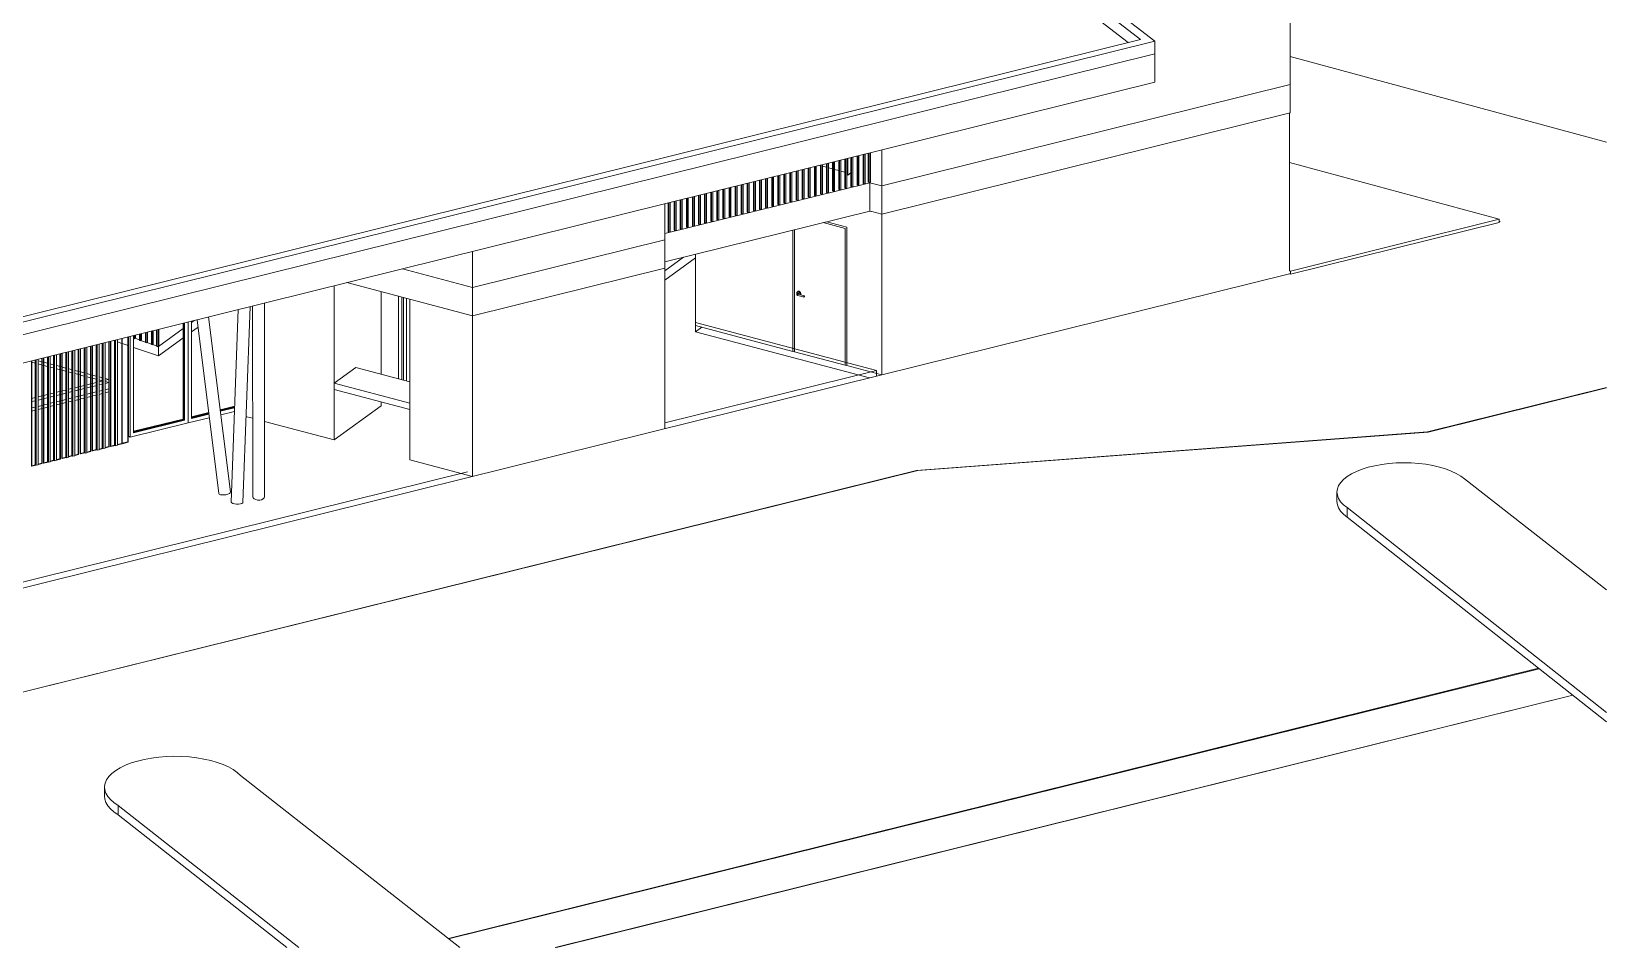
# Model space of a CAD drawing. Header units: metres. Extents: x 40 to 358, y -13 to 19.
# Drawn here: x 84.98 to 107.45, y -13.27 to -0.2 of the extents above; entities that cross this region are included whole.
import ezdxf

# ---------------------------------------------------------------- set-up
doc = ezdxf.new("R2010")
doc.units = ezdxf.units.M
for name, color, linetype, lineweight in [('A-BRND', 11, 'Continuous', 5), ('A-MURO', 113, 'Continuous', 9), ('A-PISO', 51, 'Continuous', 9), ('A-PISO-RAMP', 51, 'Continuous', 5), ('A-PUER', 31, 'Continuous', 5), ('A-PUER-MARC', 31, 'Continuous', 5), ('A-PUER-VENT', 31, 'Continuous', 5), ('A-VENT-CORT', 52, 'Continuous', 5), ('A-VENT-CORT-MARC', 51, 'Continuous', 5), ('S-COLS', 52, 'Continuous', 5)]:
    doc.layers.add(name, color=color, linetype=linetype, lineweight=lineweight)

# ---------------------------------------------------------------- blocks, each defined once
blk = doc.blocks.new('Puerta-Batiente-HojaLisa - 700x2200-1187620-Axonometria')
at = {"layer": 'A-PUER-MARC'}
for p, q in [((90.212, -3.976), (90.212, -5.153)), ((90.263, -3.99), (90.263, -5.167)), ((90.284, -3.995), (90.284, -5.172))]:
    blk.add_line(p, q, dxfattribs=at)
blk = doc.blocks.new('Ramp - Ramp-1224626-Axonometria')
at = {"layer": 'A-PISO-RAMP'}
for p, q in [((68.619, 1.983), (68.613, 1.985)), ((68.661, 1.969), (68.648, 1.973)), ((68.705, 1.953), (68.68, 1.962)), ((68.748, 1.938), (68.734, 1.943)), ((68.79, 1.924), (68.765, 1.933)), ((68.834, 1.909), (68.82, 1.914)), ((68.876, 1.894), (68.851, 1.903)), ((69.347, 1.732), (69.333, 1.737)), ((69.433, 1.703), (69.419, 1.707)), ((69.519, 1.673), (69.505, 1.678)), ((69.604, 1.644), (69.59, 1.648)), ((69.69, 1.614), (69.676, 1.619)), ((69.776, 1.585), (69.762, 1.589)), ((69.861, 1.555), (69.847, 1.56)), ((69.947, 1.526), (69.933, 1.53)), ((70.032, 1.496), (70.018, 1.501)), ((70.118, 1.467), (70.104, 1.472)), ((70.204, 1.437), (70.19, 1.442)), ((70.289, 1.408), (70.275, 1.413)), ((70.375, 1.378), (70.361, 1.383)), ((70.461, 1.349), (70.447, 1.354)), ((66.645, 1.155), (66.623, 1.159)), ((66.694, 1.146), (66.672, 1.15)), ((66.744, 1.137), (66.722, 1.141)), ((66.779, 1.131), (66.771, 1.132)), ((69.536, 1.322), (69.493, 1.33)), ((69.622, 1.306), (69.578, 1.315)), ((69.707, 1.291), (69.664, 1.299)), ((69.793, 1.275), (69.749, 1.283)), ((69.879, 1.259), (69.835, 1.267)), ((69.964, 1.244), (69.921, 1.252)), ((70.05, 1.228), (70.006, 1.236)), ((70.132, 1.213), (70.092, 1.22)), ((70.221, 1.197), (70.178, 1.205)), ((70.307, 1.181), (70.263, 1.189)), ((70.392, 1.165), (70.349, 1.173)), ((70.478, 1.149), (70.434, 1.157)), ((70.564, 1.134), (70.52, 1.142)), ((70.546, 1.319), (70.532, 1.324)), ((70.649, 1.118), (70.606, 1.126)), ((70.632, 1.29), (70.618, 1.295)), ((70.717, 1.26), (70.703, 1.265)), ((70.803, 1.231), (70.789, 1.236)), ((70.889, 1.201), (70.878, 1.205)), ((70.974, 1.172), (70.96, 1.177)), ((71.06, 1.142), (71.046, 1.147)), ((70.506, 0.915), (70.564, 0.957)), ((70.564, 0.957), (70.506, 0.915)), ((70.591, 0.977), (70.649, 1.02)), ((70.649, 1.02), (70.591, 0.977)), ((70.677, 1.039), (70.735, 1.082)), ((70.735, 1.082), (70.677, 1.039)), ((70.735, 1.102), (70.691, 1.11)), ((70.821, 1.082), (70.768, 1.095)), ((70.906, 1.059), (70.848, 1.074)), ((70.992, 1.036), (70.934, 1.052)), ((71.077, 1.014), (71.019, 1.029)), ((71.16, 0.992), (71.105, 1.006)), ((71.145, 1.113), (71.132, 1.118)), ((71.249, 0.969), (71.194, 0.983)), ((71.231, 1.083), (71.217, 1.088)), ((71.334, 0.946), (71.276, 0.961)), ((71.317, 1.054), (71.303, 1.059)), ((71.42, 0.923), (71.362, 0.939)), ((71.402, 1.024), (71.388, 1.029)), ((71.42, 0.947), (71.396, 0.93)), ((71.396, 0.93), (71.42, 0.947)), ((71.506, 0.901), (71.447, 0.916)), ((71.506, 0.99), (71.497, 0.993)), ((71.591, 0.968), (71.575, 0.972)), ((71.677, 0.945), (71.661, 0.95)), ((71.762, 0.923), (71.746, 0.927)), ((71.848, 0.9), (71.832, 0.904)), ((70.249, 0.729), (70.307, 0.771)), ((70.307, 0.771), (70.249, 0.729)), ((70.334, 0.791), (70.392, 0.833)), ((70.392, 0.833), (70.334, 0.791)), ((70.42, 0.853), (70.478, 0.895)), ((70.478, 0.895), (70.42, 0.853)), ((71.591, 0.878), (71.533, 0.893)), ((71.533, 0.644), (71.591, 0.686)), ((71.591, 0.686), (71.533, 0.644)), ((71.677, 0.856), (71.619, 0.871)), ((71.619, 0.706), (71.677, 0.748)), ((71.677, 0.748), (71.619, 0.706)), ((71.762, 0.833), (71.704, 0.848)), ((71.704, 0.768), (71.762, 0.81)), ((71.762, 0.81), (71.704, 0.768)), ((71.848, 0.815), (71.796, 0.825)), ((71.934, 0.8), (71.876, 0.81)), ((71.934, 0.877), (71.917, 0.882)), ((72.019, 0.784), (71.961, 0.795)), ((72.019, 0.855), (72.003, 0.859)), ((72.105, 0.768), (72.047, 0.779)), ((72.105, 0.832), (72.089, 0.837)), ((72.191, 0.753), (72.132, 0.763)), ((72.191, 0.81), (72.174, 0.814)), ((72.276, 0.737), (72.218, 0.748)), ((72.276, 0.787), (72.26, 0.791)), ((72.362, 0.721), (72.304, 0.732)), ((72.362, 0.764), (72.346, 0.769)), ((72.447, 0.705), (72.389, 0.716)), ((72.447, 0.742), (72.431, 0.746)), ((72.533, 0.69), (72.475, 0.7)), ((72.533, 0.718), (72.525, 0.721)), ((72.619, 0.674), (72.561, 0.685)), ((72.619, 0.688), (72.602, 0.694)), ((70.446, 0.571), (71.169, 0.38)), ((71.276, 0.458), (71.334, 0.5)), ((71.334, 0.5), (71.276, 0.458)), ((71.362, 0.52), (71.42, 0.562)), ((71.42, 0.562), (71.362, 0.52)), ((71.447, 0.582), (71.506, 0.624)), ((71.506, 0.624), (71.447, 0.582)), ((72.704, 0.658), (72.646, 0.669)), ((72.704, 0.659), (72.688, 0.664)), ((72.79, 0.643), (72.732, 0.653)), ((72.876, 0.627), (72.817, 0.638)), ((72.961, 0.611), (72.903, 0.622)), ((73.047, 0.595), (72.989, 0.606)), ((73.132, 0.58), (73.074, 0.59)), ((73.218, 0.564), (73.16, 0.575)), ((73.304, 0.548), (73.246, 0.559)), ((73.389, 0.533), (73.331, 0.543)), ((73.475, 0.517), (73.417, 0.528)), ((73.561, 0.501), (73.502, 0.512)), ((73.641, 0.486), (73.588, 0.496)), ((73.732, 0.47), (73.674, 0.48)), ((73.817, 0.454), (73.759, 0.465)), ((71.169, 0.246), (70.711, 0.366)), ((71.169, 0.38), (71.169, 0.246)), ((71.169, 0.38), (74.417, -0.213)), ((71.169, 0.245), (71.169, 0.38)), ((75.454, -0.538), (71.169, 0.245)), ((71.194, 0.398), (71.249, 0.438)), ((71.249, 0.438), (71.194, 0.398)), ((73.903, 0.438), (73.845, 0.449)), ((73.989, 0.423), (73.931, 0.433)), ((74.074, 0.407), (74.016, 0.418)), ((74.16, 0.391), (74.102, 0.402)), ((74.246, 0.376), (74.187, 0.386)), ((74.331, 0.36), (74.273, 0.37)), ((74.417, 0.344), (74.359, 0.355)), ((74.502, 0.328), (74.444, 0.339)), ((74.588, 0.313), (74.53, 0.323)), ((74.674, 0.297), (74.616, 0.308)), ((74.759, 0.281), (74.701, 0.292)), ((74.845, 0.266), (74.787, 0.276)), ((74.931, 0.25), (74.872, 0.261)), ((75.016, 0.234), (74.958, 0.245)), ((75.102, 0.218), (75.044, 0.229)), ((76.17, -1.339), (72.023, 0.089)), ((75.187, 0.203), (75.129, 0.213)), ((75.273, 0.187), (75.215, 0.198)), ((75.359, 0.171), (75.301, 0.182)), ((75.441, 0.156), (75.386, 0.166)), ((75.53, 0.14), (75.476, 0.15)), ((75.616, 0.124), (75.557, 0.135)), ((75.701, 0.108), (75.643, 0.119)), ((75.787, 0.093), (75.729, 0.103)), ((75.872, 0.077), (75.814, 0.088)), ((75.958, 0.061), (75.9, 0.072)), ((76.044, 0.046), (75.986, 0.056)), ((75.986, -0.017), (76.044, 0.025)), ((76.044, 0.025), (75.986, -0.017)), ((76.127, 0.025), (76.077, 0.039)), ((76.215, 0.002), (76.157, 0.018)), ((72.861, -0.064), (72.902, -0.078)), ((72.919, -0.084), (72.988, -0.108)), ((73.005, -0.114), (73.074, -0.137)), ((73.091, -0.143), (73.159, -0.167)), ((73.176, -0.173), (73.245, -0.196)), ((73.262, -0.202), (73.33, -0.226)), ((74.434, -0.217), (74.502, -0.229)), ((75.643, -0.266), (75.701, -0.223)), ((75.701, -0.223), (75.643, -0.266)), ((75.729, -0.204), (75.787, -0.161)), ((75.787, -0.161), (75.729, -0.204)), ((75.814, -0.141), (75.872, -0.099)), ((75.872, -0.099), (75.814, -0.141)), ((75.9, -0.079), (75.958, -0.037)), ((75.958, -0.037), (75.9, -0.079)), ((76.301, -0.02), (76.242, -0.005)), ((76.386, -0.043), (76.328, -0.028)), ((76.468, -0.065), (76.414, -0.05)), ((76.557, -0.088), (76.503, -0.074)), ((76.643, -0.111), (76.585, -0.095)), ((76.729, -0.133), (76.671, -0.118)), ((76.814, -0.156), (76.756, -0.141)), ((76.9, -0.179), (76.842, -0.163)), ((76.986, -0.201), (76.927, -0.186)), ((77.071, -0.224), (77.013, -0.208)), ((73.348, -0.232), (73.416, -0.255)), ((73.433, -0.261), (73.502, -0.285)), ((73.519, -0.291), (73.587, -0.314)), ((73.604, -0.32), (73.673, -0.344)), ((73.69, -0.35), (73.759, -0.373)), ((73.776, -0.379), (73.844, -0.403)), ((73.861, -0.409), (73.93, -0.432)), ((73.947, -0.438), (74.015, -0.462)), ((74.52, -0.232), (74.588, -0.245)), ((74.605, -0.248), (74.674, -0.26)), ((74.691, -0.263), (74.759, -0.276)), ((74.776, -0.279), (74.845, -0.292)), ((74.862, -0.295), (74.931, -0.307)), ((74.952, -0.311), (75.016, -0.323)), ((75.033, -0.326), (75.102, -0.339)), ((75.119, -0.342), (75.187, -0.354)), ((75.205, -0.357), (75.273, -0.37)), ((75.29, -0.373), (75.359, -0.386)), ((75.376, -0.389), (75.441, -0.401)), ((75.454, -0.405), (75.454, -0.538)), ((75.454, -0.538), (75.454, -0.405)), ((75.462, -0.405), (75.53, -0.423)), ((75.476, -0.387), (75.53, -0.348)), ((75.53, -0.348), (75.476, -0.387)), ((75.547, -0.428), (75.616, -0.446)), ((75.557, -0.328), (75.616, -0.286)), ((75.616, -0.286), (75.557, -0.328)), ((76.756, -0.475), (76.814, -0.433)), ((76.814, -0.433), (76.756, -0.475)), ((76.842, -0.413), (76.9, -0.37)), ((76.9, -0.37), (76.842, -0.413)), ((76.927, -0.351), (76.986, -0.308)), ((76.986, -0.308), (76.927, -0.351)), ((77.013, -0.288), (77.071, -0.246)), ((77.071, -0.246), (77.013, -0.288)), ((77.157, -0.241), (77.105, -0.232)), ((77.242, -0.257), (77.184, -0.246)), ((77.328, -0.273), (77.27, -0.262)), ((77.414, -0.288), (77.356, -0.278)), ((77.499, -0.304), (77.441, -0.293)), ((77.585, -0.32), (77.527, -0.309)), ((77.671, -0.336), (77.612, -0.325)), ((77.756, -0.351), (77.698, -0.341)), ((77.842, -0.367), (77.784, -0.356)), ((77.927, -0.383), (77.869, -0.372)), ((78.013, -0.398), (77.955, -0.388)), ((78.097, -0.414), (78.041, -0.403)), ((78.184, -0.43), (78.126, -0.419)), ((78.27, -0.445), (78.212, -0.435)), ((74.033, -0.468), (74.101, -0.491)), ((74.118, -0.497), (74.187, -0.521)), ((74.204, -0.527), (74.272, -0.55)), ((74.289, -0.556), (74.358, -0.58)), ((74.375, -0.586), (74.444, -0.609)), ((74.461, -0.615), (74.529, -0.639)), ((74.546, -0.645), (74.615, -0.668)), ((74.632, -0.674), (74.7, -0.698)), ((76.482, -0.808), (75.454, -0.538)), ((75.633, -0.45), (75.701, -0.468)), ((75.718, -0.473), (75.787, -0.491)), ((75.804, -0.495), (75.872, -0.513)), ((75.89, -0.518), (75.958, -0.536)), ((75.975, -0.54), (76.044, -0.558)), ((76.061, -0.563), (76.129, -0.581)), ((76.146, -0.585), (76.215, -0.603)), ((76.232, -0.608), (76.301, -0.626)), ((76.318, -0.63), (76.386, -0.648)), ((76.403, -0.653), (76.468, -0.67)), ((76.503, -0.658), (76.557, -0.619)), ((76.557, -0.619), (76.503, -0.658)), ((76.585, -0.599), (76.643, -0.557)), ((76.643, -0.557), (76.585, -0.599)), ((76.671, -0.537), (76.729, -0.495)), ((76.729, -0.495), (76.671, -0.537)), ((78.356, -0.461), (78.297, -0.451)), ((78.441, -0.477), (78.383, -0.466)), ((78.527, -0.493), (78.469, -0.482)), ((78.612, -0.508), (78.554, -0.498)), ((78.698, -0.524), (78.64, -0.513)), ((78.784, -0.54), (78.726, -0.529)), ((78.869, -0.555), (78.811, -0.545)), ((78.955, -0.571), (78.897, -0.56)), ((79.041, -0.587), (78.982, -0.576)), ((79.126, -0.603), (79.068, -0.592)), ((79.212, -0.618), (79.154, -0.608)), ((79.251, -0.625), (79.239, -0.623)), ((79.454, -0.663), (79.413, -0.655)), ((79.541, -0.679), (79.496, -0.67)), ((74.718, -0.704), (74.786, -0.727)), ((74.803, -0.733), (74.872, -0.757)), ((74.889, -0.763), (74.952, -0.784)), ((74.974, -0.792), (75.043, -0.816)), ((75.06, -0.822), (75.129, -0.845)), ((75.146, -0.851), (75.214, -0.875)), ((75.231, -0.88), (75.3, -0.904)), ((76.482, -0.676), (76.482, -0.808)), ((76.482, -0.809), (76.482, -0.676)), ((77.65, -1.023), (76.482, -0.809)), ((76.49, -0.675), (76.557, -0.687)), ((76.575, -0.691), (76.643, -0.703)), ((76.667, -0.843), (76.612, -0.883)), ((76.612, -0.883), (76.667, -0.843)), ((76.66, -0.706), (76.729, -0.719)), ((76.746, -0.722), (76.814, -0.734)), ((76.831, -0.738), (76.9, -0.75)), ((76.917, -0.753), (76.986, -0.766)), ((77.003, -0.769), (77.071, -0.781)), ((77.088, -0.785), (77.157, -0.797)), ((77.174, -0.8), (77.242, -0.813)), ((77.26, -0.816), (77.328, -0.828)), ((77.345, -0.831), (77.414, -0.844)), ((77.431, -0.847), (77.499, -0.86)), ((77.516, -0.863), (77.585, -0.875)), ((77.602, -0.878), (77.671, -0.891)), ((77.688, -0.894), (77.756, -0.907)), ((79.628, -0.695), (79.582, -0.686)), ((79.715, -0.711), (79.67, -0.702)), ((79.802, -0.727), (79.753, -0.718)), ((79.889, -0.743), (79.839, -0.733)), ((79.976, -0.759), (79.924, -0.749)), ((80.063, -0.774), (80.01, -0.765)), ((80.15, -0.79), (80.096, -0.78)), ((80.237, -0.806), (80.181, -0.796)), ((80.324, -0.822), (80.267, -0.812)), ((80.411, -0.838), (80.352, -0.828)), ((80.496, -0.854), (80.438, -0.843)), ((80.582, -0.87), (80.525, -0.859)), ((80.667, -0.885), (80.612, -0.875)), ((80.75, -0.9), (80.699, -0.891)), ((75.317, -0.91), (75.385, -0.934)), ((75.403, -0.939), (75.471, -0.963)), ((75.488, -0.969), (75.557, -0.993)), ((75.574, -0.998), (75.642, -1.022)), ((75.659, -1.028), (75.728, -1.051)), ((75.745, -1.057), (75.814, -1.081)), ((75.831, -1.087), (75.899, -1.11)), ((75.916, -1.116), (75.985, -1.14)), ((76.327, -1.089), (76.269, -1.132)), ((76.269, -1.132), (76.327, -1.089)), ((76.413, -1.027), (76.355, -1.07)), ((76.355, -1.07), (76.413, -1.027)), ((76.499, -0.965), (76.44, -1.007)), ((76.44, -1.007), (76.499, -0.965)), ((76.584, -0.903), (76.526, -0.945)), ((76.526, -0.945), (76.584, -0.903)), ((77.697, -1.112), (77.655, -1.143)), ((77.655, -1.143), (77.697, -1.112)), ((77.763, -1.065), (77.742, -1.08)), ((77.742, -1.08), (77.763, -1.065)), ((77.773, -0.91), (77.842, -0.922)), ((77.888, -1.066), (77.829, -1.055)), ((77.859, -0.925), (77.927, -0.938)), ((77.975, -1.082), (77.916, -1.071)), ((77.945, -0.941), (77.964, -0.945)), ((78.062, -1.098), (78.003, -1.087)), ((78.04, -1.096), (78.026, -1.091)), ((78.149, -1.114), (78.09, -1.103)), ((78.125, -1.125), (78.09, -1.113)), ((78.127, -0.974), (78.149, -0.978)), ((78.177, -0.983), (78.184, -0.985)), ((78.236, -1.13), (78.177, -1.119)), ((78.201, -0.988), (78.236, -0.994)), ((78.264, -0.999), (78.27, -1.001)), ((78.287, -1.004), (78.323, -1.01)), ((78.373, -1.019), (78.41, -1.026)), ((78.458, -1.035), (78.497, -1.042)), ((78.544, -1.051), (78.584, -1.058)), ((78.63, -1.066), (78.671, -1.074)), ((78.715, -1.082), (78.758, -1.09)), ((78.801, -1.098), (78.845, -1.106)), ((78.886, -1.113), (78.932, -1.122)), ((76.002, -1.146), (76.07, -1.169)), ((76.088, -1.175), (76.153, -1.198)), ((76.17, -1.21), (76.17, -1.339)), ((76.17, -1.339), (76.17, -1.21)), ((76.27, -1.365), (76.17, -1.339)), ((76.18, -1.206), (76.242, -1.223)), ((76.242, -1.152), (76.187, -1.191)), ((76.187, -1.191), (76.242, -1.152)), ((76.259, -1.227), (76.327, -1.245)), ((76.344, -1.25), (76.413, -1.268)), ((76.43, -1.272), (76.499, -1.29)), ((76.516, -1.295), (76.533, -1.3)), ((76.698, -1.343), (76.755, -1.358)), ((77.44, -1.299), (77.394, -1.332)), ((77.394, -1.332), (77.44, -1.299)), ((77.526, -1.236), (77.481, -1.269)), ((77.481, -1.269), (77.526, -1.236)), ((77.612, -1.174), (77.573, -1.202)), ((77.573, -1.202), (77.612, -1.174)), ((78.211, -1.155), (78.177, -1.143)), ((78.323, -1.146), (78.264, -1.135)), ((78.297, -1.184), (78.264, -1.173)), ((78.41, -1.161), (78.351, -1.151)), ((78.382, -1.214), (78.351, -1.203)), ((78.497, -1.177), (78.438, -1.166)), ((78.468, -1.243), (78.438, -1.233)), ((78.584, -1.193), (78.525, -1.182)), ((78.554, -1.273), (78.525, -1.263)), ((78.671, -1.209), (78.612, -1.198)), ((78.639, -1.302), (78.612, -1.293)), ((78.758, -1.225), (78.699, -1.214)), ((78.725, -1.332), (78.699, -1.323)), ((78.845, -1.241), (78.785, -1.23)), ((78.932, -1.257), (78.872, -1.246)), ((79.019, -1.273), (78.959, -1.262)), ((78.972, -1.129), (79.019, -1.138)), ((79.106, -1.289), (79.046, -1.278)), ((79.058, -1.145), (79.106, -1.153)), ((79.191, -1.304), (79.133, -1.294)), ((79.146, -1.161), (79.193, -1.169)), ((79.229, -1.176), (79.28, -1.185)), ((79.315, -1.192), (79.367, -1.201)), ((79.4, -1.207), (79.454, -1.217)), ((79.486, -1.223), (79.505, -1.226)), ((76.496, -1.425), (76.437, -1.409)), ((76.583, -1.448), (76.524, -1.432)), ((76.67, -1.471), (76.611, -1.455)), ((76.757, -1.494), (76.698, -1.478)), ((76.785, -1.366), (76.841, -1.381)), ((76.844, -1.517), (76.785, -1.501)), ((76.872, -1.389), (76.927, -1.403)), ((76.931, -1.54), (76.872, -1.524)), ((76.959, -1.412), (77.012, -1.426)), ((77.018, -1.563), (76.959, -1.547)), ((77.049, -1.436), (77.098, -1.449)), ((77.105, -1.585), (77.049, -1.57)), ((77.133, -1.458), (77.18, -1.47)), ((77.269, -1.423), (77.22, -1.459)), ((77.22, -1.459), (77.269, -1.423)), ((77.22, -1.483), (77.269, -1.5)), ((77.355, -1.361), (77.307, -1.396)), ((77.307, -1.396), (77.355, -1.361)), ((77.307, -1.512), (77.355, -1.529)), ((77.394, -1.542), (77.44, -1.559)), ((77.481, -1.572), (77.526, -1.588)), ((78.81, -1.361), (78.785, -1.353)), ((77.192, -1.608), (77.133, -1.593)), ((77.279, -1.638), (77.22, -1.618)), ((77.366, -1.668), (77.307, -1.648)), ((77.453, -1.698), (77.394, -1.678)), ((77.516, -1.72), (77.481, -1.708)), ((77.573, -1.604), (77.612, -1.618)), ((77.655, -1.632), (77.697, -1.647)), ((86.787, -4.695), (87.139, -4.44)), ((87.261, -4.351), (87.3, -4.323)), ((87.353, -4.42), (87.261, -4.486)), ((86.161, -4.614), (86.146, -4.609)), ((86.266, -4.65), (86.202, -4.628)), ((86.358, -4.682), (86.271, -4.652)), ((86.787, -4.83), (86.434, -4.708)), ((86.449, -4.578), (86.517, -4.601)), ((86.534, -4.607), (86.602, -4.631)), ((86.62, -4.637), (86.688, -4.66)), ((86.705, -4.666), (86.759, -4.685)), ((87.135, -4.578), (86.787, -4.83)), ((86.787, -4.695), (86.787, -4.83))]:
    blk.add_line(p, q, dxfattribs=at)
blk = doc.blocks.new('Railing - 20-V157-Axonometria')
at = {"layer": 'A-BRND'}
for p, q in [((94.061, -3.053), (94.061, -2.646)), ((94.071, -3.061), (94.071, -2.644)), ((94.089, -2.639), (94.089, -3.056)), ((94.061, -3.053), (94.071, -3.061)), ((94.071, -3.061), (94.089, -3.056))]:
    blk.add_line(p, q, dxfattribs=at)
blk = doc.blocks.new('Railing - 20-V158-Axonometria')
at = {"layer": 'A-BRND'}
for p, q in [((96.584, -2.427), (96.584, -2.021)), ((96.594, -2.435), (96.594, -2.021)), ((96.611, -2.013), (96.611, -2.431)), ((96.584, -2.427), (96.594, -2.435)), ((96.594, -2.435), (96.611, -2.431))]:
    blk.add_line(p, q, dxfattribs=at)
blk = doc.blocks.new('Railing - 25-V159-Axonometria')
at = {"layer": 'A-BRND'}
for p, q in [((96.918, -2.343), (96.918, -1.937)), ((96.93, -2.353), (96.93, -1.934)), ((96.952, -1.929), (96.952, -2.347)), ((96.918, -2.343), (96.93, -2.353)), ((96.93, -2.353), (96.952, -2.347))]:
    blk.add_line(p, q, dxfattribs=at)
blk = doc.blocks.new('Railing - Railing-1330874-Axonometria')
for name, p in [('Railing - 20-V158-Axonometria', (0, 0)), ('Railing - 20-V157-Axonometria', (2.61, 0.647)), ('Railing - 20-V157-Axonometria', (2.697, 0.669)), ('Railing - 20-V157-Axonometria', (2.784, 0.69)), ('Railing - 25-V159-Axonometria', (0, 0)), ('Railing - 20-V157-Axonometria', (1.653, 0.41)), ('Railing - 20-V157-Axonometria', (1.74, 0.432)), ('Railing - 20-V157-Axonometria', (1.827, 0.453)), ('Railing - 20-V157-Axonometria', (1.914, 0.475)), ('Railing - 20-V157-Axonometria', (2.001, 0.496)), ('Railing - 20-V157-Axonometria', (2.088, 0.518)), ('Railing - 20-V157-Axonometria', (2.175, 0.539)), ('Railing - 20-V157-Axonometria', (2.262, 0.561)), ('Railing - 20-V157-Axonometria', (2.349, 0.583)), ('Railing - 20-V157-Axonometria', (2.436, 0.604)), ('Railing - 20-V157-Axonometria', (0.696, 0.173)), ('Railing - 20-V157-Axonometria', (0.783, 0.194)), ('Railing - 20-V157-Axonometria', (0.87, 0.216)), ('Railing - 20-V157-Axonometria', (0.957, 0.237)), ('Railing - 20-V157-Axonometria', (1.044, 0.259)), ('Railing - 20-V157-Axonometria', (1.131, 0.281)), ('Railing - 20-V157-Axonometria', (1.218, 0.302)), ('Railing - 20-V157-Axonometria', (1.305, 0.324)), ('Railing - 20-V157-Axonometria', (1.392, 0.345)), ('Railing - 20-V157-Axonometria', (1.479, 0.367)), ('Railing - 20-V157-Axonometria', (1.566, 0.388)), ('Railing - 20-V157-Axonometria', (0, 0)), ('Railing - 20-V157-Axonometria', (0.087, 0.022)), ('Railing - 20-V157-Axonometria', (0.174, 0.043)), ('Railing - 20-V157-Axonometria', (0.261, 0.065)), ('Railing - 20-V157-Axonometria', (0.348, 0.086)), ('Railing - 20-V157-Axonometria', (0.435, 0.108)), ('Railing - 20-V157-Axonometria', (0.522, 0.129)), ('Railing - 20-V157-Axonometria', (0.609, 0.151))]:
    blk.add_blockref(name, p)
blk = doc.blocks.new('Panel de sistema - Vidrio-10-1439878-Axonometria')
at = {"layer": 'A-VENT-CORT'}
for p, q in [((86.266, -6.033), (86.266, -4.58)), ((86.271, -4.578), (86.271, -6.037)), ((86.353, -4.558), (86.353, -6.011)), ((86.358, -6.015), (86.358, -4.557)), ((86.266, -6.078), (86.266, -6.033)), ((86.271, -6.037), (86.271, -6.082)), ((86.353, -6.056), (86.271, -6.076)), ((86.271, -6.082), (86.358, -6.06)), ((86.353, -6.011), (86.353, -6.056)), ((86.353, -6.056), (86.358, -6.06)), ((86.358, -6.06), (86.358, -6.015)), ((86.271, -6.082), (86.266, -6.078))]:
    blk.add_line(p, q, dxfattribs=at)
blk = doc.blocks.new('Panel de sistema - Vidrio-10-1439882-Axonometria')
at = {"layer": 'A-VENT-CORT'}
for p, q in [((86.266, -4.58), (86.266, -6.033)), ((86.271, -6.037), (86.271, -4.578)), ((86.266, -6.033), (86.266, -6.078)), ((86.271, -6.082), (86.271, -6.037)), ((86.266, -6.078), (86.202, -6.094)), ((86.202, -6.099), (86.271, -6.082)), ((86.266, -6.078), (86.271, -6.082))]:
    blk.add_line(p, q, dxfattribs=at)
blk = doc.blocks.new('Panel de sistema - Vidrio-10-1439889-Axonometria')
at = {"layer": 'A-VENT-CORT'}
for p, q in [((86.105, -6.073), (86.105, -4.62)), ((86.11, -4.618), (86.11, -6.076)), ((86.166, -4.604), (86.166, -6.058)), ((86.171, -6.061), (86.171, -4.603)), ((86.166, -6.058), (86.166, -6.103)), ((86.171, -6.106), (86.171, -6.061)), ((86.105, -6.118), (86.105, -6.073)), ((86.11, -6.121), (86.105, -6.118)), ((86.11, -6.076), (86.11, -6.121)), ((86.166, -6.103), (86.11, -6.116)), ((86.11, -6.121), (86.171, -6.106)), ((86.166, -6.103), (86.171, -6.106))]:
    blk.add_line(p, q, dxfattribs=at)
blk = doc.blocks.new('Panel de sistema - Vidrio-10-V169-Axonometria')
at = {"layer": 'A-VENT-CORT'}
for p, q in [((86.079, -4.626), (86.079, -6.079)), ((86.084, -6.083), (86.084, -4.625)), ((86.079, -6.124), (86.028, -6.137)), ((86.028, -6.142), (86.084, -6.128)), ((86.079, -6.079), (86.079, -6.124)), ((86.079, -6.124), (86.084, -6.128)), ((86.084, -6.128), (86.084, -6.083))]:
    blk.add_line(p, q, dxfattribs=at)
blk = doc.blocks.new('Panel de sistema - Vidrio-10-V170-Axonometria')
at = {"layer": 'A-VENT-CORT'}
for p, q in [((85.844, -6.137), (85.844, -4.684)), ((85.849, -4.683), (85.849, -6.141)), ((85.905, -4.669), (85.905, -6.122)), ((85.91, -6.126), (85.91, -4.668)), ((85.844, -6.182), (85.844, -6.137)), ((85.849, -6.186), (85.844, -6.182)), ((85.849, -6.141), (85.849, -6.186)), ((85.905, -6.167), (85.849, -6.181)), ((85.849, -6.186), (85.91, -6.171)), ((85.905, -6.122), (85.905, -6.167)), ((85.905, -6.167), (85.91, -6.171)), ((85.91, -6.171), (85.91, -6.126))]:
    blk.add_line(p, q, dxfattribs=at)
blk = doc.blocks.new('Montante rectangular - 30x30-1439872-Axonometria')
at = {"layer": 'A-VENT-CORT-MARC'}
for p, q in [((75.548, -8.686), (75.548, -7.238)), ((75.563, -7.234), (75.563, -8.698)), ((75.589, -7.228), (75.589, -8.691)), ((75.548, -8.731), (75.548, -8.686)), ((75.558, -8.739), (75.548, -8.731)), ((75.563, -8.698), (75.563, -8.743)), ((75.589, -8.736), (75.563, -8.743)), ((75.589, -8.691), (75.589, -8.736))]:
    blk.add_line(p, q, dxfattribs=at)
blk = doc.blocks.new('Montante rectangular - 30x30-V203-Axonometria')
at = {"layer": 'A-VENT-CORT-MARC'}
for p, q in [((85.987, -6.097), (85.987, -4.649)), ((86.001, -4.645), (86.001, -6.113)), ((86.028, -4.639), (86.028, -6.102)), ((85.987, -6.142), (85.987, -6.097)), ((85.997, -6.149), (85.987, -6.142)), ((86.001, -6.113), (86.001, -6.153)), ((86.028, -6.147), (86.001, -6.153)), ((86.028, -6.102), (86.028, -6.147))]:
    blk.add_line(p, q, dxfattribs=at)
blk = doc.blocks.new('M_Door-Curtain-Wall-Double-Storefront - M_Door-Curtain-Wall-Double-Storefront-1504482-Axonometria')
at = {"layer": 'A-PUER-MARC'}
for p, q in [((87.139, -5.73), (87.139, -4.363)), ((87.161, -4.358), (87.161, -5.747)), ((87.21, -5.786), (87.21, -4.345)), ((87.212, -4.345), (87.212, -5.786)), ((87.261, -5.722), (87.261, -4.333)), ((86.363, -5.974), (86.363, -4.556)), ((86.385, -4.55), (86.385, -5.991)), ((86.434, -5.927), (86.434, -4.538)), ((87.669, -5.599), (87.876, -5.547)), ((87.875, -5.57), (87.671, -5.62)), ((86.385, -5.991), (87.21, -5.786)), ((86.434, -5.905), (87.139, -5.73)), ((87.161, -5.747), (86.434, -5.927)), ((87.139, -5.73), (87.154, -5.742)), ((87.154, -5.742), (87.161, -5.747)), ((87.212, -5.786), (87.514, -5.711)), ((87.261, -5.7), (87.505, -5.639)), ((87.508, -5.661), (87.261, -5.722)), ((87.678, -5.67), (87.873, -5.622)), ((86.363, -5.974), (86.385, -5.991))]:
    blk.add_line(p, q, dxfattribs=at)
at = {"layer": 'A-PUER-VENT'}
for p, q in [((87.145, -4.361), (87.145, -5.735)), ((87.154, -5.742), (87.154, -4.359)), ((87.876, -5.554), (87.67, -5.605)), ((87.671, -5.614), (87.875, -5.563)), ((87.145, -5.735), (86.434, -5.911)), ((86.434, -5.921), (87.154, -5.742)), ((87.145, -5.735), (87.154, -5.742)), ((87.506, -5.645), (87.261, -5.706)), ((87.261, -5.716), (87.507, -5.655))]:
    blk.add_line(p, q, dxfattribs=at)
at = {"layer": 'A-PUER-VENT', "lineweight": 9}
blk.add_line((87.15, -4.36), (87.15, -5.733), dxfattribs=at)
blk = doc.blocks.new('Puerta-Batiente-HojaLisa - 900x2200-V210-Axonometria')
at = {"layer": 'A-PUER'}
for p, q in [((95.868, -3.027), (95.868, -4.726)), ((96.59, -3.009), (96.277, -2.926)), ((96.59, -4.917), (96.59, -3.009)), ((95.868, -4.726), (95.868, -4.771)), ((95.868, -4.771), (96.59, -4.962)), ((96.59, -4.962), (96.59, -4.917))]:
    blk.add_line(p, q, dxfattribs=at)
at = {"layer": 'A-PUER-MARC'}
for p, q in [((96.614, -2.99), (96.326, -2.914)), ((95.844, -3.033), (95.844, -4.72)), ((95.868, -4.726), (95.868, -3.027)), ((96.277, -2.926), (96.59, -3.009)), ((96.59, -3.009), (96.59, -4.917)), ((96.614, -4.923), (96.614, -2.99)), ((95.844, -4.72), (95.844, -4.765)), ((95.844, -4.765), (95.868, -4.771)), ((95.868, -4.771), (95.868, -4.726)), ((96.59, -4.917), (96.59, -4.962)), ((96.614, -4.968), (96.614, -4.923)), ((96.614, -4.968), (96.59, -4.962))]:
    blk.add_line(p, q, dxfattribs=at)
blk = doc.blocks.new('Puerta-Batiente-ConVentanaSuperior - 900x2200-HojaConDilataciones_3_-1594236-Axonometria')
at = {"layer": 'A-PUER'}
for p, q in [((96.221, -2.11), (96.236, -2.114)), ((96.263, -2.121), (96.323, -2.137)), ((96.35, -2.145), (96.41, -2.16)), ((96.437, -2.168), (96.497, -2.183)), ((96.524, -2.191), (96.584, -2.206))]:
    blk.add_line(p, q, dxfattribs=at)
at = {"layer": 'A-PUER-MARC'}
for p, q in [((96.625, -2.01), (96.625, -2.248)), ((96.625, -2.248), (96.611, -2.244)), ((96.671, -2.214), (96.625, -2.248))]:
    blk.add_line(p, q, dxfattribs=at)
blk = doc.blocks.new('Railing - 20-V759-Axonometria')
at = {"layer": 'A-BRND'}
for p, q in [((86.434, -4.579), (86.448, -4.583)), ((86.448, -4.534), (86.448, -4.565)), ((86.448, -4.565), (86.448, -4.583)), ((86.456, -4.578), (86.459, -4.576)), ((86.459, -4.558), (86.459, -4.532)), ((86.459, -4.576), (86.459, -4.558))]:
    blk.add_line(p, q, dxfattribs=at)
blk = doc.blocks.new('Railing - 20-V760-Axonometria')
at = {"layer": 'A-BRND'}
for p, q in [((86.517, -4.583), (86.517, -4.517)), ((86.517, -4.607), (86.517, -4.583)), ((86.517, -4.607), (86.534, -4.613)), ((86.534, -4.513), (86.534, -4.588)), ((86.534, -4.588), (86.534, -4.613)), ((86.544, -4.58), (86.544, -4.51)), ((86.544, -4.605), (86.544, -4.58))]:
    blk.add_line(p, q, dxfattribs=at)
blk = doc.blocks.new('Railing - 20-V761-Axonometria')
at = {"layer": 'A-BRND'}
for p, q in [((86.62, -4.492), (86.62, -4.61)), ((86.63, -4.603), (86.63, -4.489)), ((86.602, -4.606), (86.602, -4.496)), ((86.602, -4.636), (86.602, -4.606)), ((86.602, -4.636), (86.62, -4.642)), ((86.62, -4.61), (86.62, -4.642)), ((86.63, -4.635), (86.63, -4.603))]:
    blk.add_line(p, q, dxfattribs=at)
blk = doc.blocks.new('Railing - 20-V762-Axonometria')
at = {"layer": 'A-BRND'}
for p, q in [((86.688, -4.629), (86.688, -4.475)), ((86.705, -4.471), (86.705, -4.633)), ((86.715, -4.626), (86.715, -4.468)), ((86.688, -4.666), (86.688, -4.629)), ((86.688, -4.666), (86.705, -4.672)), ((86.705, -4.633), (86.705, -4.672)), ((86.715, -4.664), (86.715, -4.626))]:
    blk.add_line(p, q, dxfattribs=at)
blk = doc.blocks.new('Railing - 25-V772-Axonometria')
at = {"layer": 'A-BRND'}
for p, q in [((86.759, -4.649), (86.759, -4.457)), ((86.781, -4.452), (86.781, -4.654)), ((86.794, -4.645), (86.794, -4.449)), ((86.759, -4.692), (86.759, -4.649)), ((86.759, -4.692), (86.781, -4.699)), ((86.781, -4.654), (86.781, -4.699)), ((86.781, -4.699), (86.794, -4.69)), ((86.794, -4.69), (86.794, -4.645))]:
    blk.add_line(p, q, dxfattribs=at)
blk = doc.blocks.new('Railing - Railing-1752316-Axonometria')
for name in ['Railing - 20-V761-Axonometria', 'Railing - 20-V762-Axonometria', 'Railing - 25-V772-Axonometria', 'Railing - 20-V759-Axonometria', 'Railing - 20-V760-Axonometria']:
    blk.add_blockref(name, (0, 0))
blk = doc.blocks.new('Manija-Horizontal-SinCerradura - 120-V773-Axonometria')
at = {"layer": 'A-PUER'}
for p, q in [((95.92, -3.928), (95.904, -3.939)), ((95.912, -3.909), (95.908, -3.912)), ((95.913, -3.966), (96.003, -3.99)), ((96.008, -3.97), (95.918, -3.946)), ((95.924, -3.949), (95.932, -3.944))]:
    blk.add_line(p, q, dxfattribs=at)
for points in [[(95.898, -3.951, 0), (95.898, -3.949, 0), (95.898, -3.948, 0), (95.898, -3.947, 0), (95.899, -3.946, 0), (95.899, -3.945, 0), (95.9, -3.944, 0), (95.9, -3.943, 0), (95.901, -3.942, 0), (95.901, -3.942, 0), (95.902, -3.941, 0), (95.903, -3.94, 0), (95.903, -3.94, 0), (95.904, -3.939, 0), (95.904, -3.939, 0)], [(95.898, -3.951, 0), (95.898, -3.952, 0), (95.898, -3.953, 0), (95.898, -3.954, 0), (95.899, -3.955, 0), (95.899, -3.956, 0), (95.9, -3.957, 0), (95.9, -3.958, 0), (95.901, -3.959, 0), (95.901, -3.959, 0), (95.902, -3.96, 0), (95.903, -3.961, 0), (95.903, -3.961, 0), (95.904, -3.962, 0), (95.905, -3.962, 0), (95.905, -3.963, 0), (95.906, -3.963, 0), (95.907, -3.963, 0), (95.907, -3.964, 0), (95.908, -3.964, 0), (95.909, -3.964, 0), (95.909, -3.965, 0), (95.91, -3.965, 0), (95.911, -3.965, 0), (95.911, -3.965, 0), (95.912, -3.966, 0), (95.913, -3.966, 0)], [(95.951, -3.943, 0), (95.95, -3.935, 0), (95.948, -3.928, 0), (95.944, -3.922, 0), (95.939, -3.916, 0), (95.932, -3.912, 0), (95.926, -3.909, 0), (95.919, -3.908, 0), (95.913, -3.909, 0), (95.908, -3.912, 0), (95.903, -3.917, 0), (95.901, -3.922, 0), (95.9, -3.929, 0)], [(95.9, -3.929, 0), (95.901, -3.936, 0), (95.903, -3.943, 0), (95.908, -3.95, 0), (95.913, -3.956, 0)], [(95.912, -3.909, 0), (95.917, -3.906, 0), (95.923, -3.905, 0), (95.93, -3.906, 0), (95.936, -3.909, 0), (95.943, -3.913, 0), (95.948, -3.919, 0), (95.952, -3.925, 0), (95.955, -3.932, 0), (95.955, -3.94, 0)], [(95.916, -3.946, 0), (95.916, -3.946, 0), (95.916, -3.946, 0), (95.916, -3.946, 0), (95.916, -3.946, 0), (95.916, -3.946, 0), (95.917, -3.946, 0), (95.917, -3.946, 0), (95.917, -3.946, 0), (95.917, -3.946, 0), (95.918, -3.946, 0), (95.918, -3.946, 0)], [(95.917, -3.934, 0), (95.917, -3.931, 0), (95.918, -3.929, 0), (95.92, -3.928, 0), (95.921, -3.927, 0), (95.923, -3.927, 0), (95.926, -3.927, 0), (95.928, -3.928, 0), (95.93, -3.929, 0), (95.932, -3.931, 0), (95.933, -3.933, 0), (95.934, -3.936, 0), (95.934, -3.938, 0)], [(95.934, -3.938, 0), (95.934, -3.94, 0), (95.933, -3.942, 0), (95.932, -3.944, 0), (95.93, -3.945, 0), (95.928, -3.945, 0), (95.926, -3.945, 0), (95.923, -3.944, 0), (95.921, -3.943, 0), (95.92, -3.941, 0), (95.918, -3.938, 0), (95.917, -3.936, 0), (95.917, -3.934, 0)], [(95.948, -3.955, 0), (95.95, -3.949, 0), (95.951, -3.943, 0)], [(95.955, -3.94, 0), (95.955, -3.946, 0), (95.952, -3.952, 0)], [(96.01, -3.976, 0), (96.01, -3.974, 0), (96.01, -3.972, 0), (96.009, -3.971, 0), (96.008, -3.97, 0), (96.006, -3.97, 0), (96.005, -3.971, 0), (96.004, -3.972, 0), (96.002, -3.974, 0), (96.001, -3.976, 0), (96.001, -3.979, 0), (96, -3.981, 0), (96, -3.984, 0)], [(96, -3.984, 0), (96, -3.986, 0), (96.001, -3.988, 0), (96.001, -3.989, 0), (96.002, -3.99, 0), (96.004, -3.99, 0), (96.005, -3.989, 0), (96.006, -3.988, 0), (96.008, -3.986, 0), (96.009, -3.984, 0), (96.01, -3.981, 0), (96.01, -3.979, 0), (96.01, -3.976, 0)]]:
    blk.add_polyline3d(points, dxfattribs=at)

msp = doc.modelspace()

# ---------------------------------------------------------------- linework, layer by layer
at = {"layer": 'A-MURO'}
for p, q in [((102.938, -0.957), (102.938, 1.336)), ((100.806, -0.313), (99.134, 0.977)), ((99.264, 1.009), (101.01, -0.338)), ((99.134, 0.797), (100.63, -0.357)), ((101.01, -0.338), (73.748, -7.1)), ((73.805, -7.01), (100.806, -0.313)), ((101.01, -0.518), (101.01, -0.338)), ((97.111, -2.402), (102.938, -0.957)), ((102.93, -3.614), (102.93, -1.363)), ((97.111, -1.889), (97.111, -2.402)), ((94.013, -3.171), (94.013, -2.658)), ((96.326, -2.914), (96.614, -2.99)), ((96.964, -2.768), (96.97, -2.769)), ((97.111, -2.807), (97.111, -5.1)), ((95.844, -4.765), (95.844, -3.033)), ((96.614, -2.99), (96.614, -4.968)), ((91.271, -3.851), (94.013, -3.171)), ((91.271, -3.338), (91.271, -3.851)), ((90.269, -3.587), (91.271, -3.851)), ((94.013, -3.575), (94.013, -5.868)), ((94.454, -4.352), (94.454, -3.378)), ((97.111, -5.1), (102.93, -3.656)), ((89.295, -3.828), (89.295, -6.027)), ((89.965, -5.088), (89.965, -3.911)), ((90.327, -4.006), (90.327, -5.183)), ((90.377, -4.02), (90.377, -6.313)), ((91.271, -4.256), (91.271, -6.549)), ((94.454, -4.396), (95.844, -4.765)), ((96.614, -4.968), (97.111, -5.1)), ((89.295, -6.027), (89.965, -5.541)), ((89.965, -5.541), (89.965, -5.485)), ((88.051, -5.698), (88.134, -5.72)), ((88.302, -5.764), (89.295, -6.027)), ((90.377, -6.313), (91.271, -6.549))]:
    msp.add_line(p, q, dxfattribs=at)
at = {"layer": 'A-PISO'}
for p, q in [((73.748, -7.28), (101.01, -0.518)), ((101.01, -0.518), (101.01, -0.922)), ((107.455, -1.778), (102.938, -0.554)), ((101.01, -0.922), (73.748, -7.684)), ((102.938, -0.957), (102.938, -1.361)), ((102.938, -1.361), (97.111, -2.807)), ((105.924, -2.879), (102.93, -2.066)), ((94.013, -3.083), (96.94, -2.357)), ((96.94, -2.357), (97.111, -2.402)), ((96.94, -2.357), (96.94, -2.761)), ((97.111, -2.402), (97.111, -2.807)), ((96.94, -2.761), (94.013, -3.487)), ((96.964, -2.768), (96.94, -2.761)), ((97.111, -2.807), (96.97, -2.769)), ((102.945, -3.618), (105.924, -2.879)), ((105.924, -2.924), (105.924, -2.879)), ((105.924, -2.907), (105.938, -2.911)), ((105.938, -2.911), (105.924, -2.914)), ((105.924, -2.924), (102.945, -3.663)), ((94.013, -3.171), (94.013, -3.575)), ((94.013, -3.575), (91.271, -4.256)), ((94.28, -3.421), (94.013, -3.614)), ((94.013, -3.749), (94.454, -3.43)), ((91.271, -4.256), (89.479, -3.783)), ((102.925, -3.613), (102.945, -3.618)), ((102.945, -3.663), (102.925, -3.658)), ((102.945, -3.618), (102.945, -3.663)), ((91.271, -3.851), (91.271, -4.256)), ((96.964, -5.016), (94.454, -4.352)), ((94.454, -4.352), (94.454, -4.486)), ((94.545, -4.421), (94.454, -4.486)), ((94.454, -4.486), (96.936, -5.143)), ((85.03, -4.933), (84.979, -4.919)), ((85.071, -4.898), (85.148, -4.919)), ((85.148, -4.964), (85.071, -4.943)), ((85.153, -4.92), (85.204, -4.933)), ((85.245, -4.944), (85.291, -4.956)), ((97.111, -5.1), (66.878, -12.599)), ((85.204, -4.978), (85.153, -4.965)), ((85.291, -5.001), (85.245, -4.989)), ((85.332, -4.967), (85.409, -4.987)), ((85.409, -5.032), (85.332, -5.012)), ((85.414, -4.989), (85.465, -5.002)), ((85.465, -5.047), (85.414, -5.034)), ((85.506, -5.013), (85.552, -5.025)), ((85.552, -5.07), (85.506, -5.058)), ((85.593, -5.036), (85.67, -5.056)), ((85.67, -5.101), (85.593, -5.081)), ((85.675, -5.057), (85.726, -5.071)), ((85.726, -5.116), (85.675, -5.102)), ((85.767, -5.082), (85.844, -5.102)), ((85.844, -5.147), (85.767, -5.127)), ((85.849, -5.103), (85.9, -5.117)), ((85.9, -5.162), (85.849, -5.148)), ((85.941, -5.127), (85.987, -5.14)), ((86.028, -5.15), (86.079, -5.164)), ((86.079, -5.164), (86.028, -5.176)), ((86.079, -5.344), (86.079, -5.164)), ((89.605, -4.993), (89.295, -5.218)), ((90.377, -5.197), (89.605, -4.993)), ((94.013, -5.786), (97.038, -5.035)), ((97.038, -5.035), (96.97, -5.017)), ((97.038, -5.118), (97.038, -5.035)), ((85.148, -5.395), (85.071, -5.414)), ((85.204, -5.381), (85.153, -5.393)), ((85.291, -5.359), (85.245, -5.371)), ((85.409, -5.33), (85.332, -5.349)), ((85.332, -5.394), (85.409, -5.375)), ((85.465, -5.316), (85.414, -5.329)), ((85.414, -5.374), (85.465, -5.361)), ((85.552, -5.294), (85.506, -5.306)), ((85.506, -5.351), (85.552, -5.339)), ((85.67, -5.265), (85.593, -5.284)), ((85.593, -5.329), (85.67, -5.31)), ((85.726, -5.251), (85.675, -5.264)), ((85.675, -5.309), (85.726, -5.296)), ((85.675, -5.399), (85.726, -5.386)), ((85.844, -5.222), (85.767, -5.241)), ((85.767, -5.286), (85.844, -5.267)), ((85.767, -5.376), (85.844, -5.357)), ((85.9, -5.208), (85.849, -5.221)), ((85.849, -5.266), (85.894, -5.254)), ((85.849, -5.356), (85.9, -5.343)), ((85.9, -5.388), (85.849, -5.401)), ((85.987, -5.185), (85.941, -5.172)), ((85.987, -5.187), (85.941, -5.198)), ((85.941, -5.243), (85.987, -5.232)), ((85.941, -5.333), (85.987, -5.321)), ((85.987, -5.366), (85.941, -5.378)), ((86.079, -5.209), (86.028, -5.195)), ((86.028, -5.221), (86.079, -5.209)), ((86.028, -5.311), (86.079, -5.299)), ((86.079, -5.344), (86.028, -5.356)), ((89.295, -5.218), (90.377, -5.503)), ((90.377, -5.593), (89.295, -5.308)), ((107.455, -5.278), (104.901, -5.911)), ((104.909, -5.918), (107.455, -5.287)), ((85.03, -5.424), (84.979, -5.437)), ((84.979, -5.482), (85.03, -5.469)), ((84.979, -5.571), (85.03, -5.559)), ((85.03, -5.604), (84.979, -5.616)), ((85.071, -5.459), (85.148, -5.44)), ((85.071, -5.549), (85.148, -5.53)), ((85.148, -5.575), (85.071, -5.594)), ((85.153, -5.438), (85.204, -5.426)), ((85.153, -5.528), (85.204, -5.516)), ((85.204, -5.561), (85.153, -5.573)), ((85.245, -5.416), (85.291, -5.404)), ((85.245, -5.506), (85.291, -5.494)), ((85.291, -5.539), (85.245, -5.55)), ((85.332, -5.484), (85.409, -5.465)), ((85.409, -5.51), (85.332, -5.529)), ((85.414, -5.464), (85.465, -5.451)), ((85.465, -5.496), (85.414, -5.509)), ((85.506, -5.441), (85.552, -5.429)), ((85.552, -5.474), (85.506, -5.486)), ((85.593, -5.419), (85.67, -5.4)), ((85.67, -5.445), (85.593, -5.464)), ((85.726, -5.431), (85.675, -5.444)), ((85.844, -5.402), (85.767, -5.421)), ((104.901, -5.911), (97.607, -6.463)), ((97.624, -6.466), (104.909, -5.918)), ((70.136, -13.274), (97.624, -6.466)), ((97.607, -6.463), (71.106, -13.036)), ((75.504, -10.377), (91.197, -6.484)), ((107.455, -8.167), (105.427, -6.586)), ((103.607, -6.774), (103.607, -6.908)), ((103.751, -6.995), (107.455, -9.918)), ((103.751, -6.995), (103.751, -7.13)), ((107.455, -10.053), (103.751, -7.13)), ((90.927, -13.147), (106.486, -9.288)), ((106.495, -9.295), (90.93, -13.15)), ((106.972, -9.672), (92.451, -13.274)), ((92.47, -13.274), (106.973, -9.673)), ((86.019, -10.985), (86.019, -11.12)), ((91.088, -13.274), (87.96, -10.82)), ((86.213, -11.245), (88.792, -13.274)), ((86.213, -11.245), (86.213, -11.38)), ((88.62, -13.274), (86.213, -11.38))]:
    msp.add_line(p, q, dxfattribs=at)
for points in [[(105.427, -6.586, 0), (105.374, -6.545, 0), (105.311, -6.508, 0), (105.239, -6.473, 0), (105.158, -6.442, 0), (105.07, -6.415, 0), (104.976, -6.393, 0), (104.877, -6.376, 0), (104.774, -6.363, 0), (104.668, -6.356, 0), (104.561, -6.353, 0), (104.454, -6.356, 0), (104.349, -6.364, 0), (104.246, -6.378, 0), (104.147, -6.396, 0), (104.054, -6.419, 0), (103.967, -6.446, 0), (103.887, -6.477, 0), (103.816, -6.512, 0), (103.754, -6.55, 0), (103.702, -6.591, 0), (103.661, -6.635, 0), (103.631, -6.68, 0), (103.613, -6.726, 0), (103.607, -6.772, 0), (103.613, -6.819, 0), (103.63, -6.865, 0), (103.66, -6.911, 0), (103.7, -6.954, 0), (103.751, -6.995, 0)], [(103.751, -7.13, 0), (103.7, -7.089, 0), (103.66, -7.045, 0), (103.63, -7, 0), (103.613, -6.954, 0), (103.607, -6.907, 0)], [(87.96, -10.82, 0), (87.913, -10.776, 0), (87.856, -10.735, 0), (87.789, -10.697, 0), (87.712, -10.662, 0), (87.628, -10.631, 0), (87.536, -10.605, 0), (87.438, -10.583, 0), (87.336, -10.565, 0), (87.229, -10.553, 0), (87.12, -10.546, 0), (87.01, -10.544, 0), (86.901, -10.548, 0), (86.792, -10.556, 0), (86.687, -10.57, 0), (86.585, -10.589, 0), (86.489, -10.612, 0), (86.4, -10.64, 0), (86.317, -10.672, 0), (86.243, -10.707, 0), (86.179, -10.746, 0), (86.125, -10.788, 0), (86.081, -10.833, 0), (86.049, -10.879, 0), (86.028, -10.926, 0), (86.019, -10.974, 0), (86.023, -11.022, 0), (86.038, -11.07, 0), (86.065, -11.116, 0), (86.103, -11.161, 0), (86.153, -11.204, 0), (86.213, -11.245, 0)], [(86.213, -11.38, 0), (86.153, -11.339, 0), (86.103, -11.296, 0), (86.065, -11.251, 0), (86.038, -11.204, 0), (86.023, -11.157, 0), (86.019, -11.109, 0)]]:
    msp.add_polyline3d(points, dxfattribs=at)
at = {"layer": 'S-COLS'}
for p, q in [((87.925, -4.168), (87.826, -6.915)), ((87.994, -6.921), (88.095, -4.126)), ((88.132, -4.117), (88.135, -6.841)), ((88.303, -6.841), (88.3, -4.075)), ((87.34, -4.313), (87.649, -6.791)), ((87.816, -6.77), (87.504, -4.272)), ((87.656, -6.802), (87.649, -6.792)), ((87.672, -6.81), (87.656, -6.802)), ((87.695, -6.814), (87.672, -6.81)), ((87.994, -6.918), (87.991, -6.928))]:
    msp.add_line(p, q, dxfattribs=at)
for points in [[(87.816, -6.77, 0), (87.813, -6.782, 0), (87.8, -6.793, 0), (87.779, -6.803, 0), (87.752, -6.81, 0), (87.723, -6.814, 0), (87.695, -6.814, 0)], [(87.991, -6.928, 0), (87.979, -6.936, 0), (87.958, -6.942, 0), (87.932, -6.945, 0), (87.902, -6.945, 0), (87.874, -6.941, 0), (87.85, -6.935, 0), (87.834, -6.927, 0), (87.826, -6.917, 0), (87.826, -6.915, 0)], [(88.303, -6.842, 0), (88.298, -6.857, 0), (88.283, -6.871, 0), (88.261, -6.882, 0), (88.233, -6.887, 0), (88.204, -6.887, 0), (88.176, -6.881, 0), (88.154, -6.871, 0), (88.14, -6.857, 0), (88.135, -6.841, 0)]]:
    msp.add_polyline3d(points, dxfattribs=at)

# ---------------------------------------------------------------- block references
at = {"layer": 'A-BRND'}
for name in ['Railing - Railing-1752316-Axonometria', 'Railing - Railing-1330874-Axonometria']:
    msp.add_blockref(name, (0, 0), dxfattribs=at)
at = {"layer": 'A-PISO-RAMP'}
msp.add_blockref('Ramp - Ramp-1224626-Axonometria', (0, 0), dxfattribs=at)
at = {"layer": 'A-PUER'}
for name in ['Puerta-Batiente-ConVentanaSuperior - 900x2200-HojaConDilataciones_3_-1594236-Axonometria', 'Puerta-Batiente-HojaLisa - 900x2200-V210-Axonometria', 'Puerta-Batiente-HojaLisa - 700x2200-1187620-Axonometria', 'Manija-Horizontal-SinCerradura - 120-V773-Axonometria', 'M_Door-Curtain-Wall-Double-Storefront - M_Door-Curtain-Wall-Double-Storefront-1504482-Axonometria']:
    msp.add_blockref(name, (0, 0), dxfattribs=at)
at = {"layer": 'A-VENT-CORT'}
for name, p in [('Panel de sistema - Vidrio-10-V170-Axonometria', (-0.174, -0.043)), ('Panel de sistema - Vidrio-10-V169-Axonometria', (-0.261, -0.065)), ('Panel de sistema - Vidrio-10-V170-Axonometria', (0, 0)), ('Panel de sistema - Vidrio-10-V169-Axonometria', (-0.087, -0.022)), ('Panel de sistema - Vidrio-10-V169-Axonometria', (0, 0)), ('Panel de sistema - Vidrio-10-1439889-Axonometria', (0, 0)), ('Panel de sistema - Vidrio-10-1439882-Axonometria', (0, 0)), ('Panel de sistema - Vidrio-10-1439878-Axonometria', (0, 0)), ('Panel de sistema - Vidrio-10-V170-Axonometria', (-0.87, -0.216)), ('Panel de sistema - Vidrio-10-V169-Axonometria', (-0.957, -0.237)), ('Panel de sistema - Vidrio-10-V170-Axonometria', (-0.696, -0.173)), ('Panel de sistema - Vidrio-10-V169-Axonometria', (-0.783, -0.194)), ('Panel de sistema - Vidrio-10-V169-Axonometria', (-0.696, -0.173)), ('Panel de sistema - Vidrio-10-V170-Axonometria', (-0.435, -0.108)), ('Panel de sistema - Vidrio-10-V169-Axonometria', (-0.522, -0.129)), ('Panel de sistema - Vidrio-10-V169-Axonometria', (-0.435, -0.108))]:
    msp.add_blockref(name, p, dxfattribs=at)
at = {"layer": 'A-VENT-CORT-MARC'}
for name, p in [('Montante rectangular - 30x30-1439872-Axonometria', (10.178, 2.525)), ('Montante rectangular - 30x30-1439872-Axonometria', (10.352, 2.568)), ('Montante rectangular - 30x30-V203-Axonometria', (0, 0)), ('Montante rectangular - 30x30-1439872-Axonometria', (10.613, 2.632)), ('Montante rectangular - 30x30-1439872-Axonometria', (9.482, 2.352)), ('Montante rectangular - 30x30-1439872-Axonometria', (9.656, 2.395)), ('Montante rectangular - 30x30-1439872-Axonometria', (9.743, 2.417)), ('Montante rectangular - 30x30-1439872-Axonometria', (9.917, 2.46)), ('Montante rectangular - 30x30-1439872-Axonometria', (10.004, 2.481))]:
    msp.add_blockref(name, p, dxfattribs=at)

doc.saveas('drawing.dxf')
